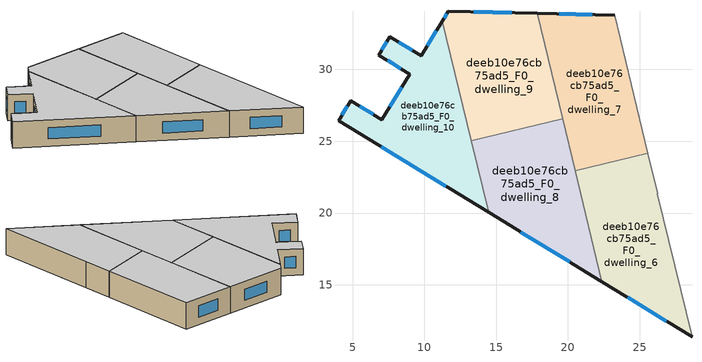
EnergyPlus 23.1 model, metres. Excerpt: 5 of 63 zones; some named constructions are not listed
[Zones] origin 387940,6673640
deeb10e76cb75ad5_F0_dwelling_10
 floor ground (EU_floor_Construction): 11.26,33.37 14.47,20.05 4.02,26.44 4.87,27.82 7.05,26.49 9,29.67 6.81,31.01 7.6,32.29 9.78,30.95 z0
 wall outside (EU_wall_Construction): 11.26,33.37 9.78,30.95 7.6,32.29 6.81,31.01 9,29.67 7.05,26.49 4.87,27.82 4.02,26.44 14.47,20.05 z0:3
 wall to deeb10e76cb75ad5_F0_dwelling_9 (EU_wall_Construction): 13.27,25.03 11.26,33.37 z0:3
 wall to deeb10e76cb75ad5_F0_dwelling_8 (EU_wall_Construction): 14.47,20.05 13.27,25.03 z0:3
 window (EU_Window_Construction): 8.44,28.76 7.61,27.4 / 7.44,30.62 8.37,30.05 / 7.37,31.92 7.04,31.37 / 9.16,31.33 8.22,31.9 / 10.84,32.68 10.2,31.64 / 7.01,24.62 11.49,21.88 / 4.63,27.43 4.27,26.84 / 6.43,26.87 5.49,27.44 z0.86:2.14
 ceiling to deeb10e76cb75ad5_F1_dwelling_10 (EU_floor_Construction): 14.47,20.05 11.26,33.37 9.78,30.95 7.6,32.29 6.81,31.01 9,29.67 7.05,26.49 4.87,27.82 4.02,26.44 z3
deeb10e76cb75ad5_F0_dwelling_6
 floor ground (EU_floor_Construction): 25.55,24.18 28.64,11.39 22.36,15.22 20.5,22.96 z0
 wall outside (EU_wall_Construction): 22.36,15.22 28.64,11.39 z0:3
 wall to deeb10e76cb75ad5_F0_dwelling_7 (EU_wall_Construction): 25.55,24.18 20.5,22.96 z0:3
 wall to deeb10e76cb75ad5_F0_dwelling_4 (EU_wall_Construction): 28.64,11.39 26.23,21.36 z0:3
 wall to deeb10e76cb75ad5_F0_dwelling_8 (EU_wall_Construction): 20.5,22.96 22.36,15.22 z0:3
 wall to deeb10e76cb75ad5_F0_dwelling_5 (EU_wall_Construction): 26.23,21.36 25.55,24.18 z0:3
 window (EU_Window_Construction): 24.16,14.13 26.84,12.48 z0.86:2.14
 ceiling to deeb10e76cb75ad5_F1_dwelling_6 (EU_floor_Construction): 28.64,11.39 25.55,24.18 20.5,22.96 22.36,15.22 z3
deeb10e76cb75ad5_F0_dwelling_7
 floor ground (EU_floor_Construction): 23.24,33.78 25.55,24.18 20.5,22.96 17.86,33.91 z0
 wall outside (EU_wall_Construction): 23.24,33.78 17.86,33.91 z0:3
 wall to deeb10e76cb75ad5_F0_dwelling_5 (EU_wall_Construction): 25.55,24.18 23.24,33.78 z0:3
 wall to deeb10e76cb75ad5_F0_dwelling_9 (EU_wall_Construction): 17.86,33.91 19.63,26.56 z0:3
 wall to deeb10e76cb75ad5_F0_dwelling_8 (EU_wall_Construction): 19.63,26.56 20.5,22.97 z0:3
 window (EU_Window_Construction): 21.7,33.82 19.4,33.87 z0.86:2.14
 ceiling to deeb10e76cb75ad5_F1_dwelling_7 (EU_floor_Construction): 25.55,24.18 23.24,33.78 17.86,33.91 20.5,22.96 z3
deeb10e76cb75ad5_F0_dwelling_8
 floor ground (EU_floor_Construction): 19.63,26.57 22.36,15.22 14.47,20.05 13.27,25.03 z0
 wall outside (EU_wall_Construction): 14.47,20.05 22.36,15.22 z0:3
 wall to deeb10e76cb75ad5_F0_dwelling_9 (EU_wall_Construction): 19.63,26.57 13.27,25.03 z0:3
 window (EU_Window_Construction): 16.73,18.67 20.11,16.6 z0.86:2.14
 ceiling to deeb10e76cb75ad5_F1_dwelling_8 (EU_floor_Construction): 22.36,15.22 19.63,26.57 13.27,25.03 14.47,20.05 z3
deeb10e76cb75ad5_F0_dwelling_9
 floor ground (EU_floor_Construction): 17.86,33.91 19.63,26.57 13.27,25.03 11.26,33.37 11.68,34.06 z0
 wall outside (EU_wall_Construction): 17.86,33.91 11.68,34.06 11.26,33.37 z0:3
 window (EU_Window_Construction): 11.56,33.86 11.38,33.57 / 16.1,33.95 13.45,34.02 z0.86:2.14
 ceiling to deeb10e76cb75ad5_F1_dwelling_9 (EU_floor_Construction): 19.63,26.57 17.86,33.91 11.68,34.06 11.26,33.37 13.27,25.03 z3
[SCHEDULE:FILE] Column Number=1; Rows to Skip at Top=0; Number of Hours of Data=8760; Column Separator=Comma; Interpolate to Timestep=No; Minutes per Item=60; Adjust Schedule for Daylight Savings=Yes
Name | File
EU_Step8_GainSchedule_deeb10e76cb75ad5_F2_dwelling_10_f000 | ../../schedules/deeb10e76cb75ad5/deeb10e76cb75ad5_F2_dwelling_10_f000_gain.csv
EU_Step8_GainSchedule_deeb10e76cb75ad5_F3_dwelling_0_f000 | ../../schedules/deeb10e76cb75ad5/deeb10e76cb75ad5_F3_dwelling_0_f000_gain.csv
EU_Step8_GainSchedule_deeb10e76cb75ad5_F3_dwelling_1_f000 | ../../schedules/deeb10e76cb75ad5/deeb10e76cb75ad5_F3_dwelling_1_f000_gain.csv
EU_Step8_GainSchedule_deeb10e76cb75ad5_F3_dwelling_2_f000 | ../../schedules/deeb10e76cb75ad5/deeb10e76cb75ad5_F3_dwelling_2_f000_gain.csv
EU_Step8_GainSchedule_deeb10e76cb75ad5_F3_dwelling_3_f000 | ../../schedules/deeb10e76cb75ad5/deeb10e76cb75ad5_F3_dwelling_3_f000_gain.csv
EU_Step8_GainSchedule_deeb10e76cb75ad5_F3_dwelling_4_f000 | ../../schedules/deeb10e76cb75ad5/deeb10e76cb75ad5_F3_dwelling_4_f000_gain.csv
EU_Step8_GainSchedule_deeb10e76cb75ad5_F3_dwelling_5_f000 | ../../schedules/deeb10e76cb75ad5/deeb10e76cb75ad5_F3_dwelling_5_f000_gain.csv
EU_Step8_GainSchedule_deeb10e76cb75ad5_F3_dwelling_6_f000 | ../../schedules/deeb10e76cb75ad5/deeb10e76cb75ad5_F3_dwelling_6_f000_gain.csv
EU_Step8_GainSchedule_deeb10e76cb75ad5_F3_dwelling_7_f000 | ../../schedules/deeb10e76cb75ad5/deeb10e76cb75ad5_F3_dwelling_7_f000_gain.csv
EU_Step8_GainSchedule_deeb10e76cb75ad5_F3_dwelling_8_f000 | ../../schedules/deeb10e76cb75ad5/deeb10e76cb75ad5_F3_dwelling_8_f000_gain.csv
EU_Step8_GainSchedule_deeb10e76cb75ad5_F3_dwelling_9_f000 | ../../schedules/deeb10e76cb75ad5/deeb10e76cb75ad5_F3_dwelling_9_f000_gain.csv
EU_Step8_GainSchedule_deeb10e76cb75ad5_F4_dwelling_0_f000 | ../../schedules/deeb10e76cb75ad5/deeb10e76cb75ad5_F4_dwelling_0_f000_gain.csv
EU_Step8_GainSchedule_deeb10e76cb75ad5_F4_dwelling_1_f000 | ../../schedules/deeb10e76cb75ad5/deeb10e76cb75ad5_F4_dwelling_1_f000_gain.csv
EU_Step8_GainSchedule_deeb10e76cb75ad5_F4_dwelling_2_f000 | ../../schedules/deeb10e76cb75ad5/deeb10e76cb75ad5_F4_dwelling_2_f000_gain.csv
EU_Step8_GainSchedule_deeb10e76cb75ad5_F4_dwelling_3_f000 | ../../schedules/deeb10e76cb75ad5/deeb10e76cb75ad5_F4_dwelling_3_f000_gain.csv
EU_Step8_GainSchedule_deeb10e76cb75ad5_F4_dwelling_4_f000 | ../../schedules/deeb10e76cb75ad5/deeb10e76cb75ad5_F4_dwelling_4_f000_gain.csv
EU_Step8_GainSchedule_deeb10e76cb75ad5_F4_dwelling_5_f000 | ../../schedules/deeb10e76cb75ad5/deeb10e76cb75ad5_F4_dwelling_5_f000_gain.csv
EU_Step8_GainSchedule_deeb10e76cb75ad5_F4_dwelling_6_f000 | ../../schedules/deeb10e76cb75ad5/deeb10e76cb75ad5_F4_dwelling_6_f000_gain.csv
EU_Step8_GainSchedule_deeb10e76cb75ad5_F4_dwelling_7_f000 | ../../schedules/deeb10e76cb75ad5/deeb10e76cb75ad5_F4_dwelling_7_f000_gain.csv
EU_Step8_GainSchedule_deeb10e76cb75ad5_F4_dwelling_8_f000 | ../../schedules/deeb10e76cb75ad5/deeb10e76cb75ad5_F4_dwelling_8_f000_gain.csv
EU_Step8_GainSchedule_deeb10e76cb75ad5_F4_dwelling_9_f000 | ../../schedules/deeb10e76cb75ad5/deeb10e76cb75ad5_F4_dwelling_9_f000_gain.csv
